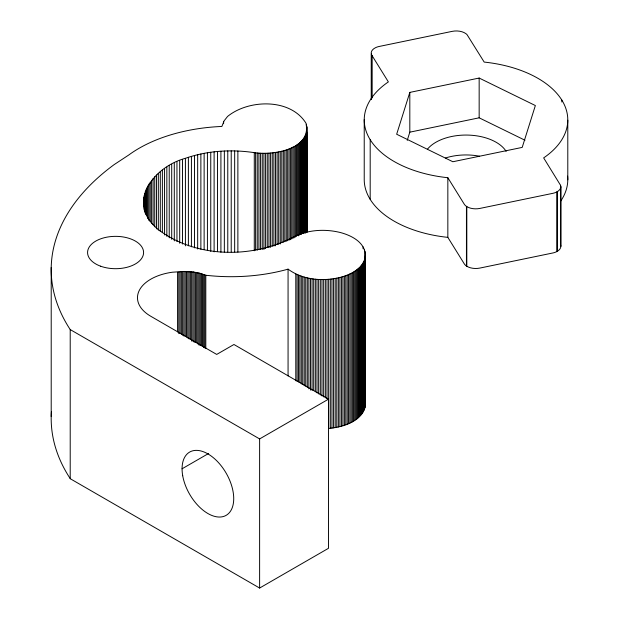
<?xml version="1.0" encoding="UTF-8"?>
<svg xmlns="http://www.w3.org/2000/svg" width="619" height="619" viewBox="0 0 619 619"><rect width="100%" height="100%" fill="white"/><g stroke="black" fill="none" stroke-linecap="round" stroke-linejoin="round"><path stroke-width="0.93" d="M51.207 416.572L51.215 267.447M185.414 245.867L185.414 158.317C207.411 150.641 231.313 149.218 254.277 152.638C272.809 155.477 311.589 149.728 306.041 123.32C290.605 98.065 248.621 99.249 227.568 116.449L224.117 120.844L221.888 126.454L220.998 126.485A130.284 75.224 0 0 0 128.899 154.905L114.159 164.608A293.77 169.606 0 0 0 70.21 329.571L70.21 478.696L259.616 588.05L328.503 548.287L328.503 399.17L233.951 344.497L216.704 354.424L150.696 316.216A45.404 26.215 0 0 1 139.229 290.528A45.404 26.215 0 0 1 172.446 272.213L183.054 271.517L191.642 271.818L199.078 273.049L205.802 275.254A130.284 75.224 0 0 0 285.761 269.783L288.067 269.141C303.178 280.361 323.675 281.691 341.425 277.088C352.087 274.124 365.264 267.068 365.434 254.471C364.328 241.774 350.841 235.205 339.908 232.411C324.967 228.829 308.572 229.703 294.644 236.497C253.016 258.696 196.71 258.58 158.325 229.595C125.479 203.28 153.481 166.79 185.414 158.317M188.385 245.828L188.385 157.319M191.418 246.811L191.418 156.375M194.513 247.871L194.513 155.508M197.67 249L197.67 154.711M200.873 249.24L200.873 153.992M204.131 249.55L204.131 153.342M207.419 249.929L207.419 152.761M210.754 251.353L210.754 152.259M214.112 251.894L214.112 151.833M217.501 251.538L217.501 151.485M220.913 252.235L220.913 151.214M224.341 252.034L224.341 151.021M227.777 251.918L227.777 150.904M231.22 251.879L231.22 150.866M234.663 251.918L234.663 150.904M237.874 252.026L237.874 151.013M254.277 250.772L254.277 152.638M255.616 249.991L255.616 152.816M257.256 250.169L257.256 153.001M258.912 249.356L258.912 153.148M260.576 249.457L260.576 153.249M262.247 249.527L262.247 153.319M263.918 249.565L263.918 153.35M265.59 248.59L265.59 153.35M267.261 247.585L267.261 153.303M268.932 247.507L268.932 153.218M270.588 247.383L270.588 153.102M272.244 246.269L272.244 152.947M273.877 246.068L273.877 152.746M275.501 245.836L275.501 152.514M277.111 244.606L277.111 152.251M278.697 244.304L278.697 151.941M280.268 243.963L280.268 151.601M281.807 242.625L281.807 151.229M283.324 242.215L283.324 150.819M284.81 241.774L284.81 150.371M286.264 241.294L286.264 149.899M287.688 240.783L287.688 149.388M288.067 375.934L288.067 269.141M289.073 240.242L289.073 148.846M290.419 239.669L290.419 148.274M291.727 239.066L291.727 147.67M292.988 238.431L292.988 147.036M294.211 237.773L294.211 146.378M295.387 237.085L295.387 145.689M295.789 380.762L295.789 273.969M296.516 236.373L296.516 144.978M297.105 381.358L297.105 274.565M297.592 235.63L297.592 144.235M298.459 381.931L298.459 275.138M298.621 235.831L298.621 143.469M299.596 235.05L299.596 142.687M299.851 382.465L299.851 275.672M300.517 234.237L300.517 141.883M301.275 383.935L301.275 276.175M301.383 234.377L301.383 141.055M302.188 233.525L302.188 140.203M302.737 384.407L302.737 276.647M302.939 233.626L302.939 139.345M303.627 232.744L303.627 138.463M304.231 385.807L304.231 277.088M304.262 232.814L304.262 137.565M304.827 232.868L304.827 136.66M305.337 232.906L305.337 135.739M305.747 386.21L305.747 277.49M305.778 232.937L305.778 134.81M306.157 232.001L306.157 133.866M306.475 232.009L306.475 132.915M306.722 232.017L306.722 131.963M306.908 232.024L306.854 126.175M307.032 232.017L307.001 127.143M307.295 387.54L307.295 277.861M308.866 388.84L308.866 278.194M310.459 390.094L310.459 278.496M312.069 390.357L312.069 278.759M313.694 390.589L313.694 278.983M315.334 391.734L315.334 279.169M316.99 392.848L316.99 279.324M318.653 393.924L318.653 279.44M320.317 394.961L320.317 279.509M321.988 395.967L321.988 279.548M323.667 396.926L323.667 279.548M325.339 397.847L325.339 279.509M327.002 398.737L327.002 279.44M328.666 279.324L328.666 428.449C343.127 427.133 363.144 421.361 365.434 404.555L365.434 254.471M330.322 428.294L330.322 279.169M331.962 428.108L331.962 278.983M333.587 427.884L333.587 278.759M335.196 427.621L335.196 278.496M336.79 427.319L336.79 278.194M338.361 426.986L338.361 277.861M339.908 426.615L339.908 277.49M341.425 426.212L341.425 277.088M342.918 425.771L342.918 276.647M344.381 425.299L344.381 276.175M345.804 424.796L345.804 275.672M347.197 424.263L347.197 275.138M348.551 423.69L348.551 274.565M349.867 423.094L349.867 273.969M351.135 422.468L351.135 273.343M352.366 421.81L352.366 272.685M353.55 421.129L353.55 272.004M354.687 420.417L354.687 271.292M355.77 419.682L355.77 270.557M356.807 418.924L356.807 269.799M357.79 418.142L357.79 269.017M358.718 417.338L358.718 268.213M359.593 416.517L359.593 267.393M360.413 415.674L360.413 266.549M361.171 414.815L361.171 265.69M361.875 413.933L361.875 264.808M362.51 413.043L362.51 263.918M363.09 412.138L363.09 263.013M363.608 411.217L363.608 262.092M364.065 410.289L364.065 261.164M364.452 409.345L364.452 260.228M364.784 408.401L364.784 259.276M365.04 407.441L365.04 251.577M365.241 406.482L365.241 252.537M365.372 405.522L365.372 253.504M409.817 92.401L396.663 134.246L452.86 161.745L522.204 147.399L535.358 105.547L479.16 78.048L409.817 92.401L409.817 132.164L407.24 140.351M182.063 468.792L208.673 453.433M70.21 329.571L259.616 438.925L328.503 399.17M371.307 53.899L371.385 54.209A12.179 7.033 0 0 0 371.764 55.13L388.368 81.901A101.779 58.766 0 0 0 447.839 177.715L464.265 204.185A12.179 7.033 0 0 0 466.44 206.359L466.803 206.599A12.179 7.033 0 0 0 479.833 208.433L552.728 193.352A12.179 7.033 0 0 0 556.899 191.89L557.293 191.666A12.179 7.033 0 0 0 560.791 186.837L560.791 186.528A12.179 7.033 0 0 0 560.528 185.274L543.652 157.891A101.779 58.766 0 0 0 484.182 62.078L467.097 34.741A12.179 7.033 0 0 0 466.246 33.929L465.921 33.681A12.179 7.033 0 0 0 452.187 31.36L379.292 46.44A12.179 7.033 0 0 0 375.95 47.501L375.524 47.694A12.179 7.033 0 0 0 371.307 53.899L371.307 99.117M364.227 119.606L364.227 179.255A101.779 58.766 0 0 0 447.839 237.363L464.265 263.833A12.179 7.033 0 0 0 466.44 266.008L466.803 266.247A12.179 7.033 0 0 0 479.833 268.081L552.728 253.001A12.179 7.033 0 0 0 556.899 251.538L557.293 251.314A12.179 7.033 0 0 0 560.791 246.486L560.791 186.837M409.817 132.164L479.16 117.819L524.982 140.242M365.04 400.702L365.434 404.555M560.791 186.528L560.791 246.486M567.793 120.187L567.793 179.835M561.828 100.077L561.828 101.996M560.528 185.274L560.528 244.923A12.179 7.033 0 0 1 560.791 246.176M557.293 191.666L557.293 251.314M556.899 191.89L556.899 251.538M479.16 78.048L479.16 117.819M466.803 206.599L466.803 266.247M466.44 206.359L466.44 266.008M447.839 177.715L447.839 237.363M371.934 55.431L371.934 97.763M371.764 55.13L371.764 98.429M371.385 54.209L371.385 99.427M370.193 139.724L370.193 199.372M364.452 249.681L364.452 251.6M363.09 246.888L363.09 248.815M306.374 124.264L306.374 126.191M259.616 438.925L259.616 588.05M223.614 121.765L223.614 123.684M205.802 275.254L205.802 348.365M204.742 274.821L204.742 347.94M203.659 274.418L203.659 347.538M202.552 274.039L202.552 346.191M201.415 273.683L201.415 345.835M200.254 273.35L200.254 345.51M199.078 273.049L199.078 345.209M197.871 272.778L197.871 343.971M196.656 272.53L196.656 342.756M195.426 272.306L195.426 342.539M194.173 342.346L194.173 272.112L192.919 271.95L192.919 341.224M191.642 271.818L191.642 341.084M190.366 271.71L190.366 339.057M189.081 271.633L189.081 338.98M187.797 271.586L187.797 337.974M186.505 271.571L186.505 336.991M185.213 271.579L185.213 336.04M183.92 271.617L183.92 336.078M182.636 271.687L182.636 335.189M182.512 159.393L182.512 244.056M181.359 271.787L181.359 334.322M180.083 271.919L180.083 333.486M179.688 160.53L179.688 243.267M178.821 272.074L178.821 333.641M177.576 272.259L177.576 331.908M176.949 161.729L176.949 241.58M174.287 162.99L174.287 240.915M171.711 164.306L171.711 239.352M169.227 165.683L169.227 237.843M166.844 167.122L166.844 236.388M164.553 168.608L164.553 234.988M162.371 170.14L162.371 232.674M160.298 171.726L160.298 231.374M158.325 173.359L158.325 230.121M156.468 175.03L156.468 228.906M154.735 176.748L154.735 226.771M153.11 178.496L153.11 224.674M151.609 180.284L151.609 223.583M150.224 182.11L150.224 221.548M148.97 183.959L148.97 220.519M147.84 185.832L147.84 218.546M146.842 187.735L146.842 215.636M145.976 189.662L145.976 214.677M145.241 191.604L145.241 213.276M144.629 193.554L144.629 211.837M144.157 195.527L144.157 209.957M143.825 197.507L143.825 206.166M143.623 199.488L143.623 206.351M143.554 201.477L143.554 206.282M70.264 478.68A293.746 169.567 0 0 1 51.416 411.906M567.615 176.113A101.779 58.766 0 0 1 560.497 201.384M427.474 149.156A42.618 24.605 0 0 1 468.08 135.089A42.618 24.605 0 0 1 506.125 151.361M445.533 157.969A42.618 24.605 0 0 1 479.555 156.22M182.706 475.74A36.529 21.092 60 0 0 225.424 515.728A36.529 21.092 60 0 0 215.551 459.638A36.529 21.092 60 0 0 182.706 475.74M100.634 266.201A28.002 16.171 0 0 0 143.562 253.163A28.002 16.171 0 0 0 102.537 238.214A28.002 16.171 0 0 0 100.634 266.201"/></g></svg>
